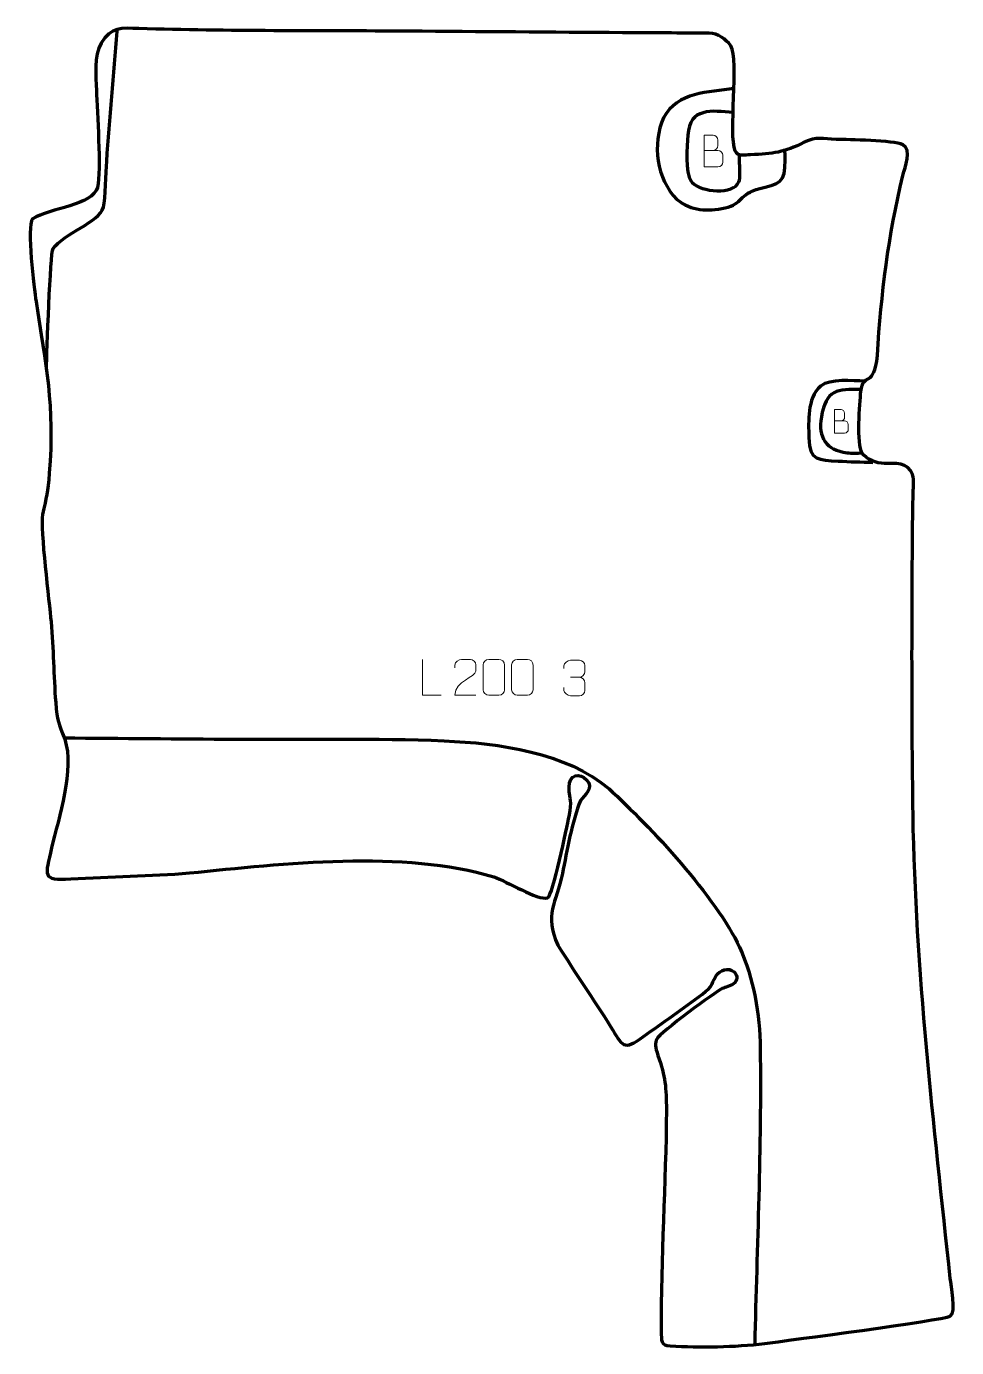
# Model space of a CAD drawing. Header units: millimetres. Extents: x -599 to 53, y -84 to 842.
import ezdxf

# ---------------------------------------------------------------- set-up
doc = ezdxf.new("R2010")
doc.units = ezdxf.units.MM
doc.header["$MEASUREMENT"] = 0
doc.layers.add('layer 2', color=7, linetype='Continuous')
doc.layers.add('layer 3', color=7, linetype='Continuous')

msp = doc.modelspace()

# ---------------------------------------------------------------- linework, layer by layer
at = {"layer": 'layer 2', "color": 140, "lineweight": 158}
for points, knots in [([(-585.3911, 602.1487), (-584.9468, 612.703), (-582.7928, 682.9458), (-580.6482, 686.4568), (-580.6482, 686.4568), (-573.2124, 697.1558), (-548.1436, 704.7931), (-545.3798, 715.4253), (-545.3798, 715.4253), (-543.7584, 721.663), (-543.6141, 739.6868), (-543.0475, 747.548), (-543.0475, 747.548), (-540.858, 777.9282), (-538.3084, 808.282), (-535.8029, 838.6373), (-535.8029, 838.6373), (-535.8029, 838.6373), (-535.6796, 840.1303), (-535.6796, 840.1303)], [0, 0, 0, 0, 0.16666667, 0.16666667, 0.16666667, 0.16666667, 0.33333333, 0.33333333, 0.33333333, 0.33333333, 0.5, 0.5, 0.5, 0.5, 0.66666667, 0.66666667, 0.66666667, 0.66666667, 1, 1, 1, 1]), ([(-103.0578, 798.5944), (-120.862, 796.1456), (-142.6707, 796.3221), (-152.43, 778.1532), (-152.43, 778.1532), (-160.5772, 759.7489), (-157.5203, 735.2713), (-143.0617, 720.9033), (-143.0617, 720.9033), (-132.6828, 712.4869), (-121.9086, 712.6041), (-109.2621, 714.8969), (-109.2621, 714.8969), (-96.2752, 717.7804), (-100.3389, 724.6513), (-84.8565, 728.5397), (-84.8565, 728.5397), (-71.1398, 731.9848), (-66.9455, 732.514), (-67.1121, 748.5161), (-67.1121, 748.5161), (-67.1395, 751.1452), (-67.2961, 753.8235), (-67.3966, 756.4569)], [0, 0, 0, 0, 0.14285714, 0.14285714, 0.14285714, 0.14285714, 0.28571429, 0.28571429, 0.28571429, 0.28571429, 0.42857143, 0.42857143, 0.42857143, 0.42857143, 0.57142857, 0.57142857, 0.57142857, 0.57142857, 0.71428571, 0.71428571, 0.71428571, 0.71428571, 1, 1, 1, 1]), ([(-103.6443, 781.8701), (-118.6943, 783.1546), (-134.1101, 785.5126), (-135.4023, 765.8929), (-135.4023, 765.8929), (-135.9245, 757.9663), (-137.4598, 740.0903), (-133.055, 733.6184), (-133.055, 733.6184), (-133.055, 733.6184), (-132.3845, 732.7397), (-132.3845, 732.7397), (-132.3845, 732.7397), (-126.1461, 725.9283), (-103.0914, 724.0061), (-99.5597, 733.2698), (-99.5597, 733.2698), (-98.4651, 736.1414), (-98.9007, 741.0561), (-99.0143, 744.1614), (-99.0143, 744.1614), (-99.0862, 747.1102), (-99.214, 750.0522), (-99.2771, 753.0032)], [0, 0, 0, 0, 0.14285714, 0.14285714, 0.14285714, 0.14285714, 0.28571429, 0.28571429, 0.28571429, 0.28571429, 0.42857143, 0.42857143, 0.42857143, 0.42857143, 0.57142857, 0.57142857, 0.57142857, 0.57142857, 0.71428571, 0.71428571, 0.71428571, 0.71428571, 1, 1, 1, 1]), ([(-11.2269, 593.5485), (-19.859, 593.6189), (-35.4227, 595.4403), (-42.3793, 590.0085), (-42.3793, 590.0085), (-51.9948, 580.7773), (-50.6278, 565.8727), (-50.53, 553.6465), (-50.53, 553.6465), (-50.166, 537.6033), (-43.6119, 538.1557), (-30.0301, 537.3915), (-30.0301, 537.3915), (-21.8833, 536.933), (-13.7272, 536.8574), (-5.5933, 536.4259)], [0, 0, 0, 0, 0.2, 0.2, 0.2, 0.2, 0.4, 0.4, 0.4, 0.4, 0.6, 0.6, 0.6, 0.6, 1, 1, 1, 1]), ([(-13.8667, 587.5298), (-30.6715, 588.1804), (-38.5154, 587.2757), (-41.7208, 568.4056), (-41.7208, 568.4056), (-44.1914, 553.8604), (-38.5527, 545.0967), (-23.669, 543.2365), (-23.669, 543.2365), (-20.19, 542.9133), (-16.7129, 543.017), (-13.2278, 543.13)], [0, 0, 0, 0, 0.25, 0.25, 0.25, 0.25, 0.5, 0.5, 0.5, 0.5, 1, 1, 1, 1]), ([(-572.8931, 343.305), (-532.8551, 342.9872), (-492.8172, 342.6693), (-452.7792, 342.3515), (-452.7792, 342.3515), (-404.3307, 342.0199), (-354.5963, 343.3298), (-306.3285, 341.2467), (-306.3285, 341.2467), (-268.5051, 339.6143), (-220.2532, 333.1281), (-190.6927, 307.5304), (-190.6927, 307.5304), (-161.6376, 281.273), (-115.5653, 231.4848), (-99.1097, 196.4957), (-99.1097, 196.4957), (-88.9451, 174.0697), (-85.0214, 149.8683), (-84.621, 125.3914), (-84.621, 125.3914), (-83.7512, 56.2005), (-86.8992, -12.982), (-88.4981, -82.1427)], [0, 0, 0, 0, 0.14285714, 0.14285714, 0.14285714, 0.14285714, 0.28571429, 0.28571429, 0.28571429, 0.28571429, 0.42857143, 0.42857143, 0.42857143, 0.42857143, 0.57142857, 0.57142857, 0.57142857, 0.57142857, 0.71428571, 0.71428571, 0.71428571, 0.71428571, 1, 1, 1, 1])]:
    msp.add_open_spline(points, degree=3, knots=knots, dxfattribs=at)
at = {"layer": 'layer 3', "color": 242, "lineweight": 158}
msp.add_open_spline([(-166.5092, 133.8593), (-180.7151, 123.5565), (-181.1648, 127.0629), (-189.6013, 140.8458), (-189.6013, 140.8458), (-201.5687, 160.2075), (-214.473, 178.7101), (-226.5741, 197.8415), (-226.5741, 197.8415), (-236.4409, 219.7896), (-227.84, 227.0702), (-223.3414, 248.3117), (-223.3414, 248.3117), (-220.2619, 263.7131), (-216.7166, 285.1413), (-210.7012, 299.29), (-210.7012, 299.29), (-208.0411, 303.1623), (-200.7819, 307.7813), (-206.4754, 313.9754), (-206.4754, 313.9754), (-210.9514, 318.845), (-218.9155, 317.9996), (-218.7086, 308.8017), (-218.7086, 308.8017), (-218.4736, 298.3509), (-216.1152, 300.2573), (-218.74, 288.2771), (-218.74, 288.2771), (-220.2892, 281.0026), (-229.9792, 232.651), (-233.8063, 231.0364), (-233.8063, 231.0364), (-240.783, 229.2234), (-262.4976, 242.8874), (-271.4898, 245.776), (-271.4898, 245.776), (-334.8328, 265.1339), (-419.411, 255.165), (-484.9338, 248.5673), (-484.9338, 248.5673), (-512.6328, 246.1946), (-540.4843, 246.2227), (-568.2651, 244.4076), (-568.2651, 244.4076), (-589.0834, 243.0474), (-586.085, 246.5979), (-581.7645, 266.1775), (-581.7645, 266.1775), (-576.7861, 287.2255), (-565.3864, 321.671), (-572.5396, 342.2932), (-572.5396, 342.2932), (-576.7281, 354.3684), (-577.7757, 354.3227), (-578.8645, 368.174), (-578.8645, 368.174), (-580.3493, 387.0585), (-580.2948, 405.528), (-582.0905, 424.6533), (-582.0905, 424.6533), (-583.4251, 438.6006), (-589.8118, 489.9139), (-588.0738, 500.0058), (-588.0738, 500.0058), (-585.3525, 512.4058), (-584.4615, 515.337), (-583.3438, 528.8496), (-583.3438, 528.8496), (-579.4258, 576.2164), (-585.9045, 605.6132), (-592.6392, 649.3449), (-592.6392, 649.3449), (-594.0417, 658.4523), (-599.3914, 701.991), (-595.091, 707.2843), (-595.091, 707.2843), (-582.7339, 715.1408), (-553.202, 716.3814), (-549.467, 729.3447), (-549.467, 729.3447), (-546.9106, 741.688), (-549.7653, 782.4659), (-550.3055, 797.3198), (-550.3055, 797.3198), (-550.6733, 807.4291), (-552.2464, 821.7236), (-546.9756, 830.5063), (-546.9756, 830.5063), (-539.9466, 842.2188), (-532.6486, 841.0763), (-520.5012, 840.6971), (-520.5012, 840.6971), (-457.6999, 838.7368), (-394.0779, 839.3185), (-331.1643, 838.8673), (-331.1643, 838.8673), (-281.1723, 838.5092), (-231.1802, 838.1506), (-181.1881, 837.7923), (-181.1881, 837.7923), (-160.9052, 837.647), (-140.6119, 837.6179), (-120.3383, 837.4774), (-120.3383, 837.4774), (-114.38, 837.4361), (-108.7813, 833.268), (-105.264, 828.6701), (-105.264, 828.6701), (-99.2698, 818.4265), (-106.992, 766.4346), (-102.1493, 754.9012), (-102.1493, 754.9012), (-100.4322, 750.8116), (-95.5212, 752.0471), (-91.422, 752.2002), (-91.422, 752.2002), (-75.461, 752.9265), (-68.1318, 753.7305), (-53.6998, 761.0091), (-53.6998, 761.0091), (-45.4036, 765.1931), (-40.365, 763.2783), (-31.2877, 763.0012), (-31.2877, 763.0012), (-22.5511, 762.7345), (8.8673, 762.4075), (15.3131, 759.2941), (15.3131, 759.2941), (22.1053, 755.2432), (17.0084, 743.9825), (15.4032, 737.602), (15.4032, 737.602), (5.1677, 695.0954), (0.3209, 655.0997), (-2.4587, 611.5693), (-2.4587, 611.5693), (-4.5565, 588.0503), (-12.5475, 600.3865), (-14.0292, 586.2476), (-14.0292, 586.2476), (-14.8283, 578.1265), (-16.9662, 549.0353), (-13.2278, 543.13), (-13.2278, 543.13), (-10.3274, 538.5484), (-2.9132, 535.7626), (2.4764, 535.7357), (2.4764, 535.7357), (9.345, 535.7014), (19.4979, 536.8866), (22.2913, 527.9758), (22.2913, 527.9758), (23.5517, 523.9551), (22.7098, 517.6454), (22.5587, 513.3286), (22.5587, 513.3286), (21.5946, 438.8802), (21.6464, 363.5987), (22.5673, 289.1465), (22.5673, 289.1465), (24.4462, 180.9686), (37.1809, 71.7631), (48.7009, -35.8048), (48.7009, -35.8048), (49.2677, -40.3808), (53.1349, -59.9916), (48.6977, -62.2083), (48.6977, -62.2083), (42.9013, -65.1041), (-66.9934, -79.5038), (-81.491, -81.3526), (-81.491, -81.3526), (-102.2372, -83.9983), (-126.941, -84.2465), (-147.8567, -83.1301), (-147.8567, -83.1301), (-154.5283, -82.7576), (-153.959, -79.0776), (-154.0257, -72.7402), (-154.0257, -72.7402), (-154.5612, -21.8564), (-150.7316, 30.9419), (-150.4198, 82.3623), (-150.4198, 82.3623), (-150.5684, 97.9952), (-151.0136, 105.7137), (-156.341, 120.6275), (-156.341, 120.6275), (-158.3474, 126.2444), (-158.4663, 129.583), (-157.1889, 132.1442), (-157.1889, 132.1442), (-154.9671, 136.5994), (-115.8467, 165.5663), (-111.2252, 167.5315), (-111.2252, 167.5315), (-109.375, 168.3182), (-105.2107, 169.2231), (-103.0843, 171.0532), (-103.0843, 171.0532), (-100.8239, 172.9985), (-99.992, 176.4967), (-103.0095, 179.194), (-103.0095, 179.194), (-106.8599, 182.6359), (-113.1012, 180.7681), (-115.7408, 176.197), (-115.7408, 176.197), (-119.8036, 169.1617), (-117.2521, 169.7191), (-125.2183, 163.599), (-125.2183, 163.599), (-138.4362, 153.4441), (-152.9288, 143.6906), (-166.5092, 133.8593)], degree=3, knots=[0, 0, 0, 0, 0.01818182, 0.01818182, 0.01818182, 0.01818182, 0.03636364, 0.03636364, 0.03636364, 0.03636364, 0.05454545, 0.05454545, 0.05454545, 0.05454545, 0.07272727, 0.07272727, 0.07272727, 0.07272727, 0.09090909, 0.09090909, 0.09090909, 0.09090909, 0.10909091, 0.10909091, 0.10909091, 0.10909091, 0.12727273, 0.12727273, 0.12727273, 0.12727273, 0.14545455, 0.14545455, 0.14545455, 0.14545455, 0.16363636, 0.16363636, 0.16363636, 0.16363636, 0.18181818, 0.18181818, 0.18181818, 0.18181818, 0.2, 0.2, 0.2, 0.2, 0.21818182, 0.21818182, 0.21818182, 0.21818182, 0.23636364, 0.23636364, 0.23636364, 0.23636364, 0.25454545, 0.25454545, 0.25454545, 0.25454545, 0.27272727, 0.27272727, 0.27272727, 0.27272727, 0.29090909, 0.29090909, 0.29090909, 0.29090909, 0.30909091, 0.30909091, 0.30909091, 0.30909091, 0.32727273, 0.32727273, 0.32727273, 0.32727273, 0.34545455, 0.34545455, 0.34545455, 0.34545455, 0.36363636, 0.36363636, 0.36363636, 0.36363636, 0.38181818, 0.38181818, 0.38181818, 0.38181818, 0.4, 0.4, 0.4, 0.4, 0.41818182, 0.41818182, 0.41818182, 0.41818182, 0.43636364, 0.43636364, 0.43636364, 0.43636364, 0.45454545, 0.45454545, 0.45454545, 0.45454545, 0.47272727, 0.47272727, 0.47272727, 0.47272727, 0.49090909, 0.49090909, 0.49090909, 0.49090909, 0.50909091, 0.50909091, 0.50909091, 0.50909091, 0.52727273, 0.52727273, 0.52727273, 0.52727273, 0.54545455, 0.54545455, 0.54545455, 0.54545455, 0.56363636, 0.56363636, 0.56363636, 0.56363636, 0.58181818, 0.58181818, 0.58181818, 0.58181818, 0.6, 0.6, 0.6, 0.6, 0.61818182, 0.61818182, 0.61818182, 0.61818182, 0.63636364, 0.63636364, 0.63636364, 0.63636364, 0.65454545, 0.65454545, 0.65454545, 0.65454545, 0.67272727, 0.67272727, 0.67272727, 0.67272727, 0.69090909, 0.69090909, 0.69090909, 0.69090909, 0.70909091, 0.70909091, 0.70909091, 0.70909091, 0.72727273, 0.72727273, 0.72727273, 0.72727273, 0.74545455, 0.74545455, 0.74545455, 0.74545455, 0.76363636, 0.76363636, 0.76363636, 0.76363636, 0.78181818, 0.78181818, 0.78181818, 0.78181818, 0.8, 0.8, 0.8, 0.8, 0.81818182, 0.81818182, 0.81818182, 0.81818182, 0.83636364, 0.83636364, 0.83636364, 0.83636364, 0.85454545, 0.85454545, 0.85454545, 0.85454545, 0.87272727, 0.87272727, 0.87272727, 0.87272727, 0.89090909, 0.89090909, 0.89090909, 0.89090909, 0.90909091, 0.90909091, 0.90909091, 0.90909091, 0.92727273, 0.92727273, 0.92727273, 0.92727273, 0.94545455, 0.94545455, 0.94545455, 0.94545455, 0.96363636, 0.96363636, 0.96363636, 0.96363636, 1, 1, 1, 1], dxfattribs=at)
at = {"layer": 'layer 3', "color": 250, "lineweight": 9}
for points, knots in [([(-124.0964, 755.2678), (-120.8374, 755.2682), (-117.578, 755.2682), (-114.3183, 755.2678), (-114.3183, 755.2678), (-112.549, 755.2523), (-110.8261, 753.6973), (-110.8261, 751.8615), (-110.8261, 751.8615), (-110.8264, 750.8507), (-110.8264, 748.1194), (-110.8261, 747.1083), (-110.8261, 747.1083), (-110.8102, 745.4442), (-112.1915, 743.6404), (-114.2709, 743.6556), (-114.2709, 743.6556), (-117.5309, 743.6559), (-120.7906, 743.6559), (-124.0499, 743.6556), (-124.0499, 743.6556), (-124.0499, 751.106), (-124.0499, 758.5561), (-124.0499, 766.0059), (-124.0499, 766.0059), (-121.9238, 766.0059), (-119.7974, 766.0059), (-117.6709, 766.0059), (-117.6709, 766.0059), (-116.1654, 766.0217), (-114.2874, 764.3105), (-114.2715, 762.5528), (-114.2715, 762.5528), (-114.2719, 760.7022), (-114.2719, 760.5715), (-114.2715, 758.7206), (-114.2715, 758.7206), (-114.2561, 756.87), (-115.917, 755.2523), (-117.7174, 755.2678)], [0, 0, 0, 0, 0.09090909, 0.09090909, 0.09090909, 0.09090909, 0.18181818, 0.18181818, 0.18181818, 0.18181818, 0.27272727, 0.27272727, 0.27272727, 0.27272727, 0.36363636, 0.36363636, 0.36363636, 0.36363636, 0.45454545, 0.45454545, 0.45454545, 0.45454545, 0.54545455, 0.54545455, 0.54545455, 0.54545455, 0.63636364, 0.63636364, 0.63636364, 0.63636364, 0.72727273, 0.72727273, 0.72727273, 0.72727273, 0.81818182, 0.81818182, 0.81818182, 0.81818182, 1, 1, 1, 1]), ([(-32.6593, 565.6672), (-30.2503, 565.6675), (-27.841, 565.6675), (-25.4315, 565.6672), (-25.4315, 565.6672), (-24.1236, 565.6558), (-22.8501, 564.5063), (-22.8501, 563.1494), (-22.8501, 563.1494), (-22.8503, 562.4022), (-22.8503, 560.3833), (-22.8501, 559.6359), (-22.8501, 559.6359), (-22.8384, 558.4058), (-23.8594, 557.0725), (-25.3964, 557.0837), (-25.3964, 557.0837), (-27.8062, 557.0839), (-30.2157, 557.0839), (-32.6249, 557.0837), (-32.6249, 557.0837), (-32.6249, 562.5909), (-32.6249, 568.0979), (-32.6249, 573.6046), (-32.6249, 573.6046), (-31.0534, 573.6046), (-29.4815, 573.6046), (-27.9097, 573.6046), (-27.9097, 573.6046), (-26.7969, 573.6163), (-25.4086, 572.3514), (-25.3969, 571.0522), (-25.3969, 571.0522), (-25.3972, 569.6843), (-25.3972, 569.5876), (-25.3969, 568.2195), (-25.3969, 568.2195), (-25.3855, 566.8515), (-26.6133, 565.6558), (-27.944, 565.6672)], [0, 0, 0, 0, 0.09090909, 0.09090909, 0.09090909, 0.09090909, 0.18181818, 0.18181818, 0.18181818, 0.18181818, 0.27272727, 0.27272727, 0.27272727, 0.27272727, 0.36363636, 0.36363636, 0.36363636, 0.36363636, 0.45454545, 0.45454545, 0.45454545, 0.45454545, 0.54545455, 0.54545455, 0.54545455, 0.54545455, 0.63636364, 0.63636364, 0.63636364, 0.63636364, 0.72727273, 0.72727273, 0.72727273, 0.72727273, 0.81818182, 0.81818182, 0.81818182, 0.81818182, 1, 1, 1, 1]), ([(-308.499, 373.297), (-308.499, 373.297), (-321.4481, 373.297), (-321.4481, 373.297), (-321.4481, 373.297), (-321.4481, 373.297), (-321.4481, 398.2506), (-321.4481, 398.2506)], [0, 0, 0, 0, 0.33333333, 0.33333333, 0.33333333, 0.33333333, 1, 1, 1, 1]), ([(-284.0767, 373.2867), (-288.9911, 373.287), (-293.9055, 373.287), (-298.8196, 373.2867), (-298.8196, 373.2867), (-298.8196, 383.219), (-284.1686, 385.8602), (-284.0767, 390.1705), (-284.0767, 390.1705), (-284.077, 391.5946), (-284.077, 393.0183), (-284.0767, 394.4416), (-284.0767, 394.4416), (-284.0936, 396.5187), (-286.2164, 398.2435), (-287.8874, 398.2608), (-287.8874, 398.2608), (-289.9606, 398.2604), (-292.0335, 398.2604), (-294.1059, 398.2608), (-294.1059, 398.2608), (-295.928, 398.2773), (-298.7527, 396.4852), (-298.8196, 394.3916), (-298.8196, 394.3916), (-298.8196, 394.3916), (-298.8196, 392.3368), (-298.8196, 392.3368)], [0, 0, 0, 0, 0.125, 0.125, 0.125, 0.125, 0.25, 0.25, 0.25, 0.25, 0.375, 0.375, 0.375, 0.375, 0.5, 0.5, 0.5, 0.5, 0.625, 0.625, 0.625, 0.625, 0.75, 0.75, 0.75, 0.75, 1, 1, 1, 1]), ([(-275.0288, 398.2731), (-272.6627, 398.2731), (-270.2962, 398.2731), (-267.9297, 398.2731), (-267.9297, 398.2731), (-265.9492, 398.3087), (-263.9232, 396.8144), (-263.8961, 394.3723), (-263.8961, 394.3723), (-263.8965, 388.6149), (-263.8965, 382.8571), (-263.8961, 377.0989), (-263.8961, 377.0989), (-264.0382, 374.7713), (-265.7446, 373.289), (-267.9297, 373.2782), (-267.9297, 373.2782), (-270.3021, 373.2786), (-272.6745, 373.2786), (-275.0465, 373.2782), (-275.0465, 373.2782), (-277.005, 373.1726), (-279.0114, 375.0605), (-279, 377.0815), (-279, 377.0815), (-278.9996, 382.8621), (-278.9996, 388.6424), (-279, 394.4222), (-279, 394.4222), (-278.9957, 396.5642), (-277.2186, 398.2867), (-275.0288, 398.2731)], [0, 0, 0, 0, 0.11111111, 0.11111111, 0.11111111, 0.11111111, 0.22222222, 0.22222222, 0.22222222, 0.22222222, 0.33333333, 0.33333333, 0.33333333, 0.33333333, 0.44444444, 0.44444444, 0.44444444, 0.44444444, 0.55555556, 0.55555556, 0.55555556, 0.55555556, 0.66666667, 0.66666667, 0.66666667, 0.66666667, 0.77777778, 0.77777778, 0.77777778, 0.77777778, 1, 1, 1, 1]), ([(-255.0288, 398.2731), (-252.6627, 398.2731), (-250.2962, 398.2731), (-247.9297, 398.2731), (-247.9297, 398.2731), (-245.9492, 398.3087), (-243.9232, 396.8144), (-243.8961, 394.3723), (-243.8961, 394.3723), (-243.8965, 388.6149), (-243.8965, 382.8571), (-243.8961, 377.0989), (-243.8961, 377.0989), (-244.0382, 374.7713), (-245.7446, 373.289), (-247.9297, 373.2782), (-247.9297, 373.2782), (-250.3021, 373.2786), (-252.6745, 373.2786), (-255.0465, 373.2782), (-255.0465, 373.2782), (-257.005, 373.1726), (-259.0114, 375.0605), (-259, 377.0815), (-259, 377.0815), (-258.9996, 382.8621), (-258.9996, 388.6424), (-259, 394.4222), (-259, 394.4222), (-258.9957, 396.5642), (-257.2186, 398.2867), (-255.0288, 398.2731)], [0, 0, 0, 0, 0.11111111, 0.11111111, 0.11111111, 0.11111111, 0.22222222, 0.22222222, 0.22222222, 0.22222222, 0.33333333, 0.33333333, 0.33333333, 0.33333333, 0.44444444, 0.44444444, 0.44444444, 0.44444444, 0.55555556, 0.55555556, 0.55555556, 0.55555556, 0.66666667, 0.66666667, 0.66666667, 0.66666667, 0.77777778, 0.77777778, 0.77777778, 0.77777778, 1, 1, 1, 1]), ([(-222.3542, 392.019), (-222.3542, 392.019), (-222.3542, 393.8762), (-222.3542, 393.8762), (-222.3542, 393.8762), (-222.3685, 395.6181), (-219.704, 397.7362), (-217.6449, 397.7135), (-217.6449, 397.7135), (-215.5808, 397.7135), (-213.5168, 397.7135), (-211.4531, 397.7135), (-211.4531, 397.7135), (-209.2586, 397.7223), (-207.6603, 395.8755), (-207.6159, 393.9634), (-207.6159, 393.9634), (-207.6163, 392.5283), (-207.6163, 391.0932), (-207.6159, 389.6577), (-207.6159, 389.6577), (-207.6645, 388.0042), (-209.2671, 385.7742), (-211.4654, 385.7842), (-211.4654, 385.7842), (-209.2617, 385.773), (-207.6537, 383.9698), (-207.5997, 381.9103), (-207.5997, 381.9103), (-207.6001, 380.1256), (-207.6001, 378.3409), (-207.5997, 376.5558), (-207.5997, 376.5558), (-207.5896, 374.4944), (-209.6445, 372.7313), (-211.4654, 372.7394), (-211.4654, 372.7394), (-213.5307, 372.7397), (-215.5959, 372.7397), (-217.6615, 372.7394), (-217.6615, 372.7394), (-219.8301, 372.7509), (-222.3611, 375.1511), (-222.3797, 376.6129), (-222.3797, 376.6129), (-222.3797, 376.6129), (-222.3797, 378.5215), (-222.3797, 378.5215)], [0, 0, 0, 0, 0.07692308, 0.07692308, 0.07692308, 0.07692308, 0.15384615, 0.15384615, 0.15384615, 0.15384615, 0.23076923, 0.23076923, 0.23076923, 0.23076923, 0.30769231, 0.30769231, 0.30769231, 0.30769231, 0.38461538, 0.38461538, 0.38461538, 0.38461538, 0.46153846, 0.46153846, 0.46153846, 0.46153846, 0.53846154, 0.53846154, 0.53846154, 0.53846154, 0.61538462, 0.61538462, 0.61538462, 0.61538462, 0.69230769, 0.69230769, 0.69230769, 0.69230769, 0.76923077, 0.76923077, 0.76923077, 0.76923077, 0.84615385, 0.84615385, 0.84615385, 0.84615385, 1, 1, 1, 1])]:
    msp.add_open_spline(points, degree=3, knots=knots, dxfattribs=at)
msp.add_open_spline([(-217.6445, 385.7738), (-217.6445, 385.7738), (-211.4481, 385.7738), (-211.4481, 385.7738)], degree=3, dxfattribs=at)

doc.saveas('drawing.dxf')
